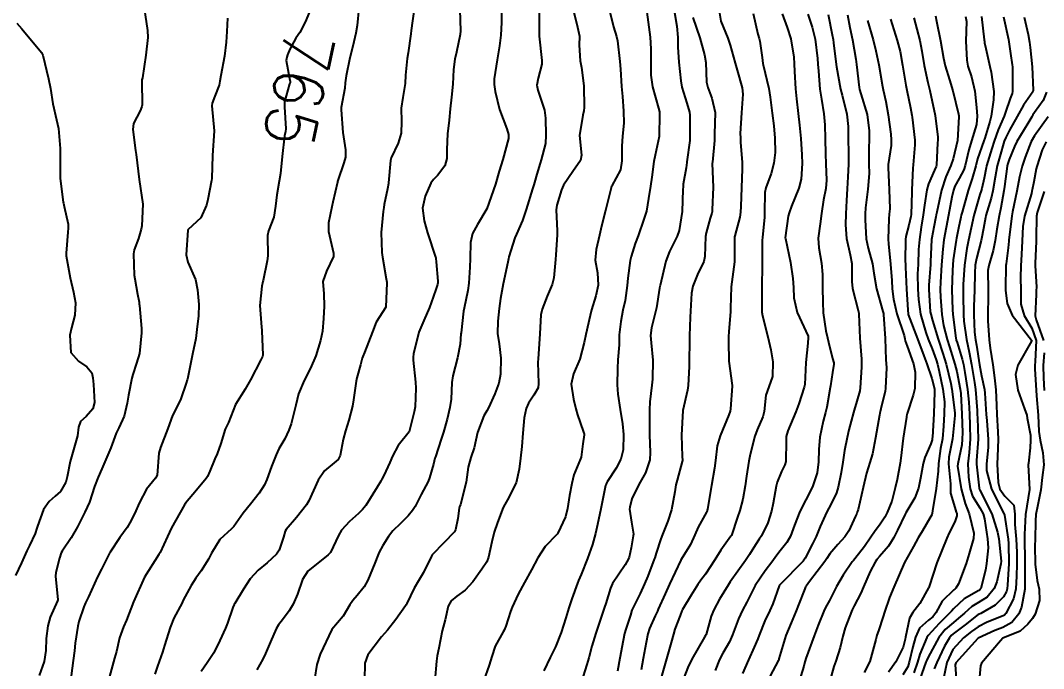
# Model space of a CAD drawing. Header units: metres. Extents: x 318500 to 325275, y 7408834 to 7428799.
# Drawn here: x 323841.4 to 323923.8, y 7421006.4 to 7421058.5 of the extents above; entities that cross this region are included whole.
import ezdxf
from ezdxf.enums import TextEntityAlignment as Align

# ---------------------------------------------------------------- set-up
doc = ezdxf.new("R2010")
doc.units = ezdxf.units.M
doc.header["$MEASUREMENT"] = 0
for name, color, linetype in [('Cotas', 45, 'Continuous'), ('Curvas de Nivel 1m', 11, 'Continuous'), ('Curvas de Nivel 5m', 15, 'Continuous'), ('Vias Primárias', 230, 'Continuous')]:
    doc.layers.add(name, color=color, linetype=linetype)
doc.styles.add('Style-STANDARD', font='STANDARD.shx')

msp = doc.modelspace()

# ---------------------------------------------------------------- linework, layer by layer
at = {"layer": 'Curvas de Nivel 1m', "flags": 128}
for points, elevation in [([(323851.391, 7421059.503), (323851.664, 7421057.712), (323851.705, 7421057.148), (323851.538, 7421055.714), (323851.27, 7421053.886), (323851.221, 7421053.718), (323851.203, 7421053.613), (323851.232, 7421051.718), (323851.212, 7421051.574), (323851.063, 7421051.235), (323850.549, 7421050.223), (323850.496, 7421049.725), (323850.702, 7421048.044), (323850.745, 7421047.723), (323850.99, 7421045.72), (323851.292, 7421043.715), (323851.21, 7421041.983), (323851.157, 7421041.717), (323850.929, 7421040.973), (323850.587, 7421040.051), (323850.537, 7421039.724), (323850.598, 7421038.01), (323850.634, 7421037.722), (323850.868, 7421036.478), (323850.984, 7421035.841), (323850.996, 7421035.718), (323851.011, 7421035.565), (323851.174, 7421033.715), (323851.174, 7421033.366), (323851.01, 7421031.717), (323850.792, 7421030.94), (323850.476, 7421030.031), (323850.406, 7421029.724), (323850.131, 7421028.355), (323850.037, 7421027.727), (323849.794, 7421026.67), (323849.355, 7421025.734), (323849.148, 7421025.303), (323848.704, 7421024.126), (323848.555, 7421023.742), (323848.002, 7421022.429), (323847.693, 7421021.755), (323847.407, 7421021.01), (323846.987, 7421019.765), (323846.632, 7421018.944), (323846.028, 7421017.779), (323845.514, 7421016.879), (323844.792, 7421015.797), (323844.72, 7421015.666), (323844.582, 7421015.254), (323844.274, 7421014.094), (323844.249, 7421013.803), (323844.442, 7421011.9), (323844.429, 7421011.801), (323843.826, 7421010.502), (323843.634, 7421009.809), (323843.514, 7421008.79), (323843.47, 7421007.81), (323843.341, 7421006.942), (323842.947, 7421005.815)], 767), ([(323868.666, 7421059.488), (323868.533, 7421058.115), (323868.437, 7421057.491), (323868.191, 7421056.437), (323867.952, 7421055.498), (323867.644, 7421054.04), (323867.585, 7421053.503), (323867.539, 7421053.057), (323867.266, 7421051.507), (323867.256, 7421051.318), (323867.399, 7421049.505), (323867.611, 7421048.086), (323867.609, 7421047.501), (323867.474, 7421047.042), (323866.992, 7421045.643), (323866.955, 7421045.546), (323866.949, 7421045.51), (323866.595, 7421043.884), (323866.5, 7421043.515), (323866.227, 7421042.238), (323866.241, 7421041.517), (323866.63, 7421039.797), (323866.624, 7421039.513), (323866.062, 7421038.343), (323865.779, 7421037.517), (323865.865, 7421036.51), (323865.899, 7421035.514), (323865.832, 7421034.529), (323865.741, 7421033.516), (323865.584, 7421032.753), (323865.213, 7421031.524), (323864.79, 7421030.521), (323864.273, 7421029.538), (323863.831, 7421028.477), (323863.592, 7421027.547), (323863.221, 7421026.046), (323863.054, 7421025.555), (323862.713, 7421024.845), (323862.236, 7421024.034), (323862.013, 7421023.567), (323861.637, 7421022.619), (323861.26, 7421021.574), (323861.085, 7421021.157), (323860.659, 7421020.474), (323859.959, 7421019.59), (323859.375, 7421018.863), (323858.623, 7421017.802), (323858.43, 7421017.613), (323857.481, 7421016.752), (323856.814, 7421015.637), (323856.585, 7421015.168), (323855.983, 7421014.239), (323855.546, 7421013.65), (323855.172, 7421013.043), (323854.543, 7421011.872), (323854.477, 7421011.725), (323854.45, 7421011.661), (323853.777, 7421010.415), (323853.485, 7421009.675), (323853.037, 7421008.223), (323852.876, 7421007.684), (323852.473, 7421006.552), (323852.247, 7421005.909)], 764), ([(323873.136, 7421059.43), (323872.886, 7421057.701), (323872.849, 7421057.433), (323872.654, 7421055.908), (323872.579, 7421055.435), (323872.435, 7421054.108), (323872.393, 7421053.437), (323872.221, 7421052.3), (323872.092, 7421051.44), (323872.112, 7421050.381), (323872.085, 7421049.44), (323871.829, 7421048.645), (323871.278, 7421047.447), (323871.224, 7421047.24), (323871.061, 7421045.449), (323871.057, 7421045.382), (323870.983, 7421044.953), (323870.713, 7421043.704), (323870.679, 7421043.454), (323870.646, 7421043.143), (323870.486, 7421041.457), (323870.538, 7421039.834), (323870.589, 7421039.455), (323870.884, 7421037.712), (323870.931, 7421037.449), (323870.931, 7421037.397), (323870.86, 7421035.45), (323870.082, 7421034.221), (323869.784, 7421033.466), (323869.119, 7421031.782), (323869, 7421031.477), (323868.956, 7421031.33), (323868.8, 7421030.805), (323868.503, 7421029.762), (323868.451, 7421029.483), (323868.252, 7421027.99), (323868.155, 7421027.486), (323867.873, 7421026.355), (323867.609, 7421025.491), (323867.418, 7421024.795), (323867.163, 7421023.495), (323867.005, 7421023.187), (323866.691, 7421022.911), (323865.924, 7421022.269), (323865.393, 7421021.519), (323864.653, 7421019.869), (323864.458, 7421019.533), (323863.656, 7421018.523), (323862.827, 7421017.557), (323862.754, 7421017.422), (323862.611, 7421016.938), (323862.261, 7421015.897), (323862.052, 7421015.565), (323861.29, 7421014.866), (323860.577, 7421014.293), (323859.928, 7421013.59), (323859.395, 7421012.76), (323858.691, 7421011.608), (323858.635, 7421011.512), (323858.535, 7421011.281), (323858.104, 7421010.029), (323857.943, 7421009.619), (323857.5, 7421008.625), (323857.016, 7421007.632), (323856.478, 7421006.814), (323855.988, 7421006.124)], 763), ([(323876.794, 7421059.376), (323876.847, 7421057.683), (323876.832, 7421057.375), (323876.542, 7421055.966), (323876.399, 7421055.381), (323876.29, 7421054.561), (323876.239, 7421053.383), (323876.126, 7421052.342), (323876.036, 7421051.386), (323875.954, 7421050.489), (323875.824, 7421049.388), (323875.758, 7421048.119), (323875.75, 7421047.389), (323875.602, 7421046.801), (323875, 7421046.037), (323874.684, 7421045.716), (323874.47, 7421045.408), (323874.011, 7421044.378), (323873.811, 7421043.417), (323873.931, 7421042.396), (323874.194, 7421041.411), (323874.836, 7421039.476), (323874.868, 7421039.401), (323874.879, 7421039.369), (323874.907, 7421039.099), (323875.04, 7421037.546), (323875.034, 7421037.398), (323875.009, 7421037.277), (323874.882, 7421036.875), (323874.492, 7421035.779), (323874.354, 7421035.408), (323873.903, 7421034.355), (323873.514, 7421033.42), (323873.068, 7421031.673), (323873.041, 7421031.418), (323873.056, 7421031.167), (323873.247, 7421029.415), (323873.272, 7421028.915), (323873.211, 7421027.415), (323873.14, 7421027.022), (323872.73, 7421025.42), (323871.829, 7421024.318), (323871.385, 7421023.44), (323871.179, 7421022.956), (323870.677, 7421021.906), (323870.522, 7421021.602), (323870.438, 7421021.453), (323870.156, 7421020.949), (323869.23, 7421019.471), (323868.968, 7421019.152), (323868.64, 7421018.842), (323867.92, 7421018.197), (323867.283, 7421017.493), (323867.029, 7421017.081), (323866.6, 7421016.165), (323866.388, 7421015.709), (323866.206, 7421015.506), (323864.577, 7421014.192), (323864.14, 7421013.536), (323863.743, 7421012.351), (323863.396, 7421011.547), (323863.067, 7421011.017), (323862.521, 7421010.283), (323862.199, 7421009.879), (323862.017, 7421009.565), (323861.564, 7421008.505), (323861.161, 7421007.573), (323860.941, 7421007.117), (323860.47, 7421006.261)], 762), ([(323880.15, 7421059.335), (323880.148, 7421058.353), (323880.114, 7421057.336), (323880.01, 7421056.464), (323879.805, 7421055.34), (323879.581, 7421053.819), (323879.573, 7421053.343), (323879.642, 7421052.792), (323880.007, 7421051.336), (323880.588, 7421049.786), (323880.732, 7421049.325), (323880.719, 7421049.007), (323880.254, 7421047.331), (323879.964, 7421046.377), (323879.665, 7421045.34), (323878.97, 7421043.35), (323878.218, 7421042.091), (323877.824, 7421041.361), (323877.653, 7421040.639), (323877.639, 7421039.363), (323877.617, 7421038.648), (323877.53, 7421037.364), (323877.456, 7421036.789), (323877.157, 7421035.367), (323877.113, 7421035.111), (323876.903, 7421033.369), (323876.899, 7421033.3), (323876.821, 7421032.476), (323876.623, 7421031.373), (323876.253, 7421029.913), (323876.174, 7421029.379), (323876.098, 7421028.042), (323876.009, 7421027.381), (323875.782, 7421026.426), (323875.486, 7421025.389), (323875.297, 7421024.816), (323874.835, 7421023.398), (323874.804, 7421023.293), (323874.691, 7421022.815), (323874.368, 7421021.71), (323874.246, 7421021.404), (323873.704, 7421020.365), (323873.202, 7421019.414), (323872.989, 7421019.072), (323872.638, 7421018.64), (323872.033, 7421018.025), (323871.426, 7421017.438), (323871.06, 7421016.997), (323870.602, 7421016.255), (323870.322, 7421015.726), (323870.204, 7421015.456), (323869.956, 7421014.832), (323869.399, 7421013.468), (323869.099, 7421012.935), (323868.551, 7421012.241), (323868.196, 7421011.833), (323867.965, 7421011.486), (323867.428, 7421010.589), (323866.51, 7421009.5), (323865.552, 7421007.514), (323865.292, 7421006.704), (323865.114, 7421005.52)], 761), ([(323885.954, 7421059.258), (323886.216, 7421058.202), (323886.438, 7421057.251), (323886.417, 7421056.528), (323886.485, 7421055.25), (323886.611, 7421054.736), (323886.799, 7421053.245), (323886.806, 7421051.512), (323886.789, 7421051.244), (323886.714, 7421050.893), (323886.451, 7421049.249), (323886.595, 7421047.678), (323886.526, 7421047.247), (323885.899, 7421046.365), (323885.159, 7421045.267), (323884.986, 7421044.87), (323884.613, 7421043.634), (323884.557, 7421043.274), (323884.64, 7421041.578), (323884.648, 7421041.273), (323884.543, 7421039.646), (323884.517, 7421039.274), (323884.364, 7421037.807), (323884.234, 7421037.277), (323883.834, 7421036.322), (323883.422, 7421035.284), (323883.323, 7421034.815), (323883.247, 7421033.286), (323883.228, 7421032.884), (323883.102, 7421031.287), (323883.087, 7421031.006), (323883.15, 7421029.286), (323883.111, 7421028.951), (323882.766, 7421028.357), (323882.342, 7421027.71), (323882.157, 7421027.299), (323881.972, 7421026.532), (323881.882, 7421025.303), (323881.792, 7421024.226), (323881.686, 7421023.305), (323881.592, 7421022.401), (323881.338, 7421021.31), (323880.656, 7421019.93), (323880.422, 7421019.552), (323880.305, 7421019.323), (323879.834, 7421018.126), (323879.562, 7421017.331), (323879.369, 7421016.572), (323879.121, 7421015.335), (323878.972, 7421014.95), (323878.58, 7421014.354), (323877.856, 7421013.351), (323877.246, 7421012.673), (323876.552, 7421012.189), (323876.104, 7421011.82), (323875.87, 7421011.38), (323875.623, 7421010.284), (323875.395, 7421009.387), (323875.11, 7421008.005), (323874.993, 7421007.392), (323874.915, 7421006.962), (323874.787, 7421005.395)], 759), ([(323888.879, 7421059.215), (323889.162, 7421057.991), (323889.417, 7421057.207), (323889.49, 7421056.863), (323889.689, 7421055.204), (323889.738, 7421054.587), (323889.825, 7421053.203), (323889.907, 7421052.382), (323889.99, 7421051.201), (323890.007, 7421050.254), (323889.904, 7421049.201), (323889.833, 7421048.407), (323889.849, 7421047.202), (323889.729, 7421046.483), (323889.032, 7421045.21), (323889.016, 7421045.184), (323888.988, 7421045.044), (323888.527, 7421043.217), (323888.222, 7421041.95), (323888.06, 7421041.223), (323887.777, 7421040.082), (323887.698, 7421039.228), (323887.887, 7421038.213), (323887.943, 7421037.224), (323887.741, 7421036.363), (323887.416, 7421035.232), (323887.307, 7421034.78), (323886.952, 7421033.238), (323886.824, 7421032.601), (323886.457, 7421031.245), (323885.961, 7421030.084), (323885.776, 7421029.255), (323885.967, 7421028.047), (323886.153, 7421027.249), (323886.264, 7421026.766), (323886.732, 7421025.468), (323886.798, 7421025.307), (323886.819, 7421025.239), (323886.812, 7421025.156), (323886.718, 7421024.442), (323886.569, 7421023.375), (323886.526, 7421023.243), (323885.993, 7421021.938), (323885.819, 7421021.249), (323885.63, 7421020.28), (323885.479, 7421019.252), (323885.309, 7421018.584), (323884.691, 7421017.259), (323884.664, 7421017.215), (323884.618, 7421017.157), (323883.685, 7421016.193), (323883.086, 7421015.283), (323882.58, 7421014.319), (323882.019, 7421013.298), (323881.51, 7421012.351), (323881.028, 7421011.313), (323880.897, 7421010.952), (323880.517, 7421009.784), (323880.378, 7421009.455), (323880.295, 7421009.322), (323879.649, 7421008.178), (323879.384, 7421007.331), (323879.179, 7421006.634), (323878.7, 7421005.338)], 758), ([(323858.11, 7421058.681), (323858.052, 7421057.626), (323858.005, 7421056.759), (323857.853, 7421055.629), (323857.563, 7421054.091), (323857.491, 7421053.634), (323857.425, 7421053.305), (323857.082, 7421052.414), (323856.866, 7421051.85), (323856.843, 7421051.643), (323857.04, 7421049.64), (323856.892, 7421047.641), (323856.838, 7421045.796), (323856.823, 7421045.642), (323856.509, 7421044.102), (323856.418, 7421043.645), (323855.964, 7421042.636), (323854.94, 7421041.695), (323854.915, 7421041.66), (323854.906, 7421041.627), (323854.789, 7421039.662), (323854.901, 7421039.069), (323855.522, 7421037.654), (323855.699, 7421036.824), (323855.806, 7421035.651), (323855.764, 7421034.733), (323855.641, 7421033.652), (323855.547, 7421032.925), (323855.282, 7421031.655), (323855.198, 7421031.254), (323854.875, 7421029.659), (323854.854, 7421029.584), (323854.775, 7421029.316), (323854.355, 7421028.067), (323854.161, 7421027.669), (323853.681, 7421026.73), (323853.293, 7421025.681), (323852.705, 7421024.153), (323852.581, 7421023.692), (323852.435, 7421021.932), (323852.322, 7421021.695), (323851.575, 7421020.787), (323851.027, 7421019.714), (323850.631, 7421018.826), (323850.255, 7421018.092), (323850.026, 7421017.726), (323849.427, 7421016.912), (323848.664, 7421015.739), (323848.638, 7421015.691), (323848.588, 7421015.583), (323847.956, 7421014.362), (323847.649, 7421013.754), (323846.904, 7421012.125), (323846.738, 7421011.767), (323846.666, 7421011.64), (323846.533, 7421011.334), (323846.136, 7421010.155), (323846.046, 7421009.777), (323845.848, 7421008.421), (323845.779, 7421007.781), (323845.691, 7421007), (323845.52, 7421005.784)], 766), ([(323891.859, 7421059.18), (323891.962, 7421058.384), (323892.121, 7421057.175), (323892.187, 7421056.221), (323892.17, 7421055.174), (323892.172, 7421054.117), (323892.307, 7421053.172), (323892.799, 7421051.44), (323892.866, 7421051.163), (323892.888, 7421050.983), (323892.84, 7421049.163), (323892.527, 7421047.668), (323892.42, 7421047.169), (323892.271, 7421045.9), (323892.159, 7421045.172), (323892, 7421044.195), (323891.837, 7421043.177), (323891.628, 7421042.512), (323891.149, 7421041.187), (323890.93, 7421040.551), (323890.597, 7421039.511), (323890.525, 7421039.194), (323890.327, 7421037.764), (323890.276, 7421037.196), (323890.103, 7421035.967), (323889.939, 7421035.199), (323889.759, 7421034.288), (323889.642, 7421033.202), (323889.618, 7421032.406), (323889.535, 7421031.203), (323889.485, 7421030.518), (323889.476, 7421029.203), (323889.522, 7421028.449), (323889.702, 7421027.2), (323889.886, 7421026.052), (323889.974, 7421025.198), (323889.948, 7421023.961), (323889.764, 7421023.199), (323889.401, 7421022.492), (323888.673, 7421021.386), (323888.601, 7421021.281), (323888.572, 7421021.211), (323888.54, 7421021.083), (323888.145, 7421019.218), (323887.889, 7421017.963), (323887.724, 7421017.223), (323887.478, 7421016.356), (323887.088, 7421015.233), (323886.577, 7421013.934), (323886.36, 7421013.454), (323886.264, 7421013.243), (323885.818, 7421011.98), (323885.59, 7421011.25), (323885.34, 7421010.44), (323884.969, 7421009.255), (323884.499, 7421008.117), (323884.064, 7421007.266), (323883.562, 7421006.186)], 757), ([(323894.077, 7421059.147), (323894.263, 7421058.044), (323894.344, 7421057.142), (323894.347, 7421056.347), (323894.436, 7421055.14), (323894.587, 7421053.659), (323894.676, 7421053.136), (323895.081, 7421051.847), (323895.29, 7421051.128), (323895.315, 7421050.88), (323895.329, 7421049.127), (323895.311, 7421048.862), (323895.085, 7421047.129), (323895.078, 7421047.07), (323895.013, 7421046.654), (323894.791, 7421045.335), (323894.77, 7421045.133), (323894.768, 7421044.914), (323894.694, 7421043.134), (323894.471, 7421041.614), (323894.303, 7421041.14), (323893.686, 7421039.913), (323893.387, 7421039.153), (323892.923, 7421037.192), (323892.916, 7421037.16), (323892.911, 7421037.138), (323892.887, 7421036.977), (323892.629, 7421035.398), (323892.579, 7421035.164), (323892.232, 7421033.777), (323892.165, 7421033.17), (323892.22, 7421032.565), (323892.334, 7421031.167), (323892.313, 7421029.641), (323892.268, 7421029.168), (323892.102, 7421027.828), (323892.079, 7421027.17), (323892.084, 7421026.511), (323892.085, 7421025.17), (323892.121, 7421023.757), (323892.09, 7421023.169), (323891.751, 7421022.107), (323891.204, 7421021.182), (323890.658, 7421020.032), (323890.484, 7421019.36), (323890.474, 7421019.192), (323890.634, 7421018.134), (323890.772, 7421017.188), (323890.766, 7421017.039), (323890.603, 7421016.069), (323890.447, 7421015.328), (323890.39, 7421015.183), (323890.103, 7421014.705), (323889.105, 7421013.202), (323888.926, 7421012.843), (323888.546, 7421011.605), (323888.46, 7421011.292), (323888.435, 7421011.212), (323887.949, 7421009.788), (323887.754, 7421009.221), (323887.439, 7421008.165), (323887.184, 7421007.23), (323887.028, 7421006.685), (323886.564, 7421005.238)], 756), ([(323897.718, 7421059.102), (323897.822, 7421058.448), (323898.382, 7421057.092), (323898.576, 7421056.521), (323898.96, 7421055.083), (323899.121, 7421054.51), (323899.522, 7421053.074), (323899.574, 7421052.591), (323899.467, 7421051.074), (323899.382, 7421049.404), (323899.384, 7421049.075), (323899.407, 7421048.712), (323899.535, 7421047.072), (323899.534, 7421046.55), (323899.491, 7421045.072), (323899.43, 7421043.528), (323899.405, 7421043.073), (323899.35, 7421042.688), (323898.941, 7421041.169), (323898.923, 7421041.098), (323898.918, 7421041.08), (323898.91, 7421039.08), (323898.645, 7421037.084), (323898.589, 7421035.36), (323898.581, 7421035.084), (323898.467, 7421033.454), (323898.442, 7421033.086), (323898.422, 7421032.682), (323898.469, 7421031.085), (323898.733, 7421029.129), (323898.74, 7421029.081), (323898.581, 7421027.254), (323898.555, 7421027.083), (323898.453, 7421026.791), (323897.758, 7421025.095), (323897.527, 7421024.289), (323897.385, 7421023.1), (323897.304, 7421022.488), (323897.054, 7421021.104), (323896.74, 7421019.198), (323896.725, 7421019.109), (323896.705, 7421019.053), (323896.648, 7421018.953), (323896.001, 7421017.744), (323895.728, 7421017.119), (323895.381, 7421016.35), (323894.621, 7421015.13), (323894.606, 7421015.113), (323894.589, 7421015.078), (323893.67, 7421013.143), (323893.322, 7421012.385), (323892.777, 7421011.156), (323892.705, 7421010.99), (323892.532, 7421010.611), (323892.08, 7421009.601), (323891.946, 7421009.166), (323891.81, 7421008.474), (323891.572, 7421007.169), (323891.396, 7421006.251)], 754), ([(323900.429, 7421059.061), (323900.805, 7421057.406), (323900.902, 7421057.054), (323900.946, 7421056.851), (323901.135, 7421055.541), (323901.208, 7421055.049), (323901.228, 7421054.95), (323901.677, 7421053.044), (323901.791, 7421052.341), (323901.948, 7421051.041), (323902.07, 7421050.029), (323902.148, 7421049.039), (323902.177, 7421047.895), (323902.093, 7421047.039), (323901.854, 7421046.195), (323901.429, 7421045.046), (323901.363, 7421044.67), (323901.337, 7421043.046), (323901.318, 7421042.693), (323901.157, 7421041.048), (323901.148, 7421040.837), (323901.131, 7421039.048), (323901.131, 7421038.824), (323901.122, 7421037.048), (323901.118, 7421036.816), (323901.115, 7421035.047), (323901.157, 7421034.746), (323901.592, 7421033.042), (323901.847, 7421032.013), (323902.008, 7421031.038), (323901.962, 7421029.869), (323901.67, 7421029.041), (323901.445, 7421028.368), (323901.294, 7421027.045), (323901.186, 7421026.605), (323900.735, 7421025.577), (323900.552, 7421025.053), (323900.176, 7421023.59), (323900.067, 7421023.059), (323899.891, 7421021.853), (323899.773, 7421021.063), (323899.593, 7421020), (323899.355, 7421019.069), (323899.168, 7421018.547), (323898.664, 7421017.079), (323898.65, 7421017.049), (323898.619, 7421017.006), (323897.807, 7421015.887), (323897.332, 7421015.099), (323896.578, 7421013.957), (323896.213, 7421013.474), (323895.965, 7421013.116), (323895.416, 7421012.258), (323894.739, 7421011.127), (323894.67, 7421010.996), (323894.533, 7421010.645), (323894.123, 7421009.529), (323893.995, 7421009.138), (323893.813, 7421008.451), (323893.445, 7421007.146), (323893.229, 7421006.399), (323892.869, 7421005.154)], 753), ([(323902.761, 7421059.034), (323903.164, 7421057.931), (323903.443, 7421057.026), (323903.68, 7421055.566), (323903.724, 7421055.021), (323903.748, 7421054.393), (323903.82, 7421053.019), (323903.895, 7421052.211), (323904.033, 7421051.016), (323904.141, 7421050.094), (323904.246, 7421049.012), (323904.347, 7421047.693), (323904.37, 7421047.01), (323904.286, 7421045.726), (323904.104, 7421045.013), (323903.512, 7421043.558), (323903.302, 7421043.025), (323903.236, 7421042.756), (323903.004, 7421041.029), (323903.007, 7421040.961), (323903.435, 7421039.022), (323903.618, 7421037.74), (323903.655, 7421037.019), (323903.695, 7421036.201), (323903.957, 7421035.014), (323904.832, 7421033.101), (323904.854, 7421033), (323904.825, 7421032.55), (323904.662, 7421031.002), (323904.566, 7421029.221), (323904.533, 7421029.004), (323904.102, 7421027.667), (323903.845, 7421027.014), (323903.208, 7421025.497), (323903.084, 7421025.025), (323903.071, 7421024.679), (323903.034, 7421023.025), (323902.961, 7421022.761), (323902.688, 7421022.208), (323902.348, 7421021.36), (323902.27, 7421021.034), (323902.031, 7421019.661), (323901.898, 7421019.038), (323901.585, 7421018.091), (323901.081, 7421017.045), (323900.901, 7421016.762), (323900.609, 7421016.316), (323900.115, 7421015.54), (323899.796, 7421015.062), (323898.573, 7421013.344), (323898.394, 7421013.083), (323897.701, 7421011.945), (323897.243, 7421011.093), (323897.048, 7421010.579), (323896.628, 7421009.099), (323896.592, 7421009.017), (323896.508, 7421008.883), (323895.467, 7421007.115), (323895.158, 7421006.441), (323894.661, 7421005.127)], 752), ([(323904.829, 7421059.005), (323905.164, 7421057.963), (323905.397, 7421056.996), (323905.584, 7421055.442), (323905.633, 7421054.992), (323905.68, 7421054.433), (323905.784, 7421052.99), (323905.909, 7421052.166), (323906.101, 7421050.985), (323906.176, 7421050.098), (323906.219, 7421048.982), (323906.241, 7421047.772), (323906.276, 7421046.981), (323906.328, 7421045.652), (323906.263, 7421044.981), (323906.073, 7421044.076), (323905.911, 7421042.986), (323905.805, 7421042.14), (323905.656, 7421040.989), (323905.699, 7421040.218), (323905.907, 7421038.985), (323905.994, 7421038.076), (323906.01, 7421036.983), (323906.025, 7421035.83), (323906.061, 7421034.982), (323906.279, 7421033.538), (323906.4, 7421032.976), (323906.474, 7421032.623), (323906.813, 7421031.319), (323906.909, 7421030.969), (323906.912, 7421030.866), (323906.798, 7421030.178), (323906.631, 7421029.124), (323906.607, 7421028.973), (323906.339, 7421027.393), (323906.232, 7421026.978), (323906.043, 7421026.281), (323905.78, 7421024.984), (323905.704, 7421023.997), (323905.686, 7421022.985), (323905.559, 7421022.115), (323905.187, 7421020.992), (323904.659, 7421019.943), (323904.168, 7421019.007), (323903.749, 7421017.897), (323903.433, 7421017.018), (323903.135, 7421016.499), (323902.602, 7421015.832), (323902.244, 7421015.385), (323901.987, 7421015.036), (323901.392, 7421014.231), (323900.57, 7421013.05), (323899.895, 7421011.714), (323899.549, 7421011.065), (323899.234, 7421010.365), (323898.757, 7421009.076), (323898.504, 7421008.528), (323897.976, 7421007.605), (323897.704, 7421007.088), (323897.35, 7421006.219)], 751), ([(323908.005, 7421058.962), (323908.193, 7421057.932), (323908.412, 7421056.957), (323908.682, 7421055.407), (323908.743, 7421054.954), (323908.939, 7421053.115), (323908.971, 7421052.951), (323909.095, 7421052.603), (323909.588, 7421050.942), (323909.748, 7421049.63), (323909.751, 7421048.939), (323909.734, 7421048.245), (323909.74, 7421046.939), (323909.741, 7421046.207), (323909.635, 7421044.94), (323909.456, 7421043.424), (323909.432, 7421042.943), (323909.438, 7421042.467), (323909.522, 7421040.941), (323909.68, 7421040.187), (323910.025, 7421038.933), (323910.141, 7421038.17), (323910.332, 7421036.928), (323910.862, 7421035.079), (323910.906, 7421034.919), (323910.916, 7421034.862), (323911.034, 7421032.917), (323911.095, 7421031.198), (323911.126, 7421030.915), (323911.15, 7421030.57), (323911.079, 7421028.916), (323911.038, 7421028.654), (323910.759, 7421027.506), (323910.648, 7421027.025), (323910.622, 7421026.922), (323910.584, 7421026.758), (323910.268, 7421024.927), (323910.012, 7421023.629), (323909.809, 7421022.933), (323909.543, 7421022.081), (323909.259, 7421020.941), (323908.861, 7421019.156), (323908.797, 7421018.948), (323908.748, 7421018.849), (323908.645, 7421018.619), (323908.13, 7421017.452), (323907.797, 7421016.958), (323907.228, 7421016.346), (323906.599, 7421015.588), (323906.351, 7421015.216), (323906.189, 7421014.976), (323904.943, 7421013.364), (323904.674, 7421012.998), (323904.636, 7421012.932), (323904.567, 7421012.776), (323904.059, 7421011.496), (323903.88, 7421011.01), (323903.486, 7421010.056), (323903.04, 7421009.022), (323902.491, 7421007.146), (323902.473, 7421007.047), (323902.462, 7421007.03), (323901.762, 7421005.739)], 749), ([(323909.609, 7421058.508), (323910.067, 7421056.936), (323910.283, 7421056.074), (323910.523, 7421054.929), (323910.83, 7421053.198), (323910.878, 7421052.923), (323911.086, 7421051.989), (323911.295, 7421050.917), (323911.506, 7421049.365), (323911.537, 7421048.913), (323911.514, 7421048.442), (323911.29, 7421046.916), (323911.28, 7421046.652), (323911.371, 7421044.914), (323911.41, 7421043.349), (323911.375, 7421042.914), (323911.338, 7421042.541), (323911.294, 7421040.915), (323911.316, 7421040.533), (323911.478, 7421038.911), (323911.583, 7421037.596), (323911.618, 7421036.909), (323911.701, 7421036.084), (323911.972, 7421034.903), (323912.559, 7421033.169), (323912.623, 7421032.893), (323912.656, 7421032.72), (323912.824, 7421032.298), (323913.32, 7421030.885), (323913.465, 7421030.218), (323913.426, 7421028.884), (323913.309, 7421028.348), (323912.806, 7421026.889), (323912.794, 7421026.846), (323912.747, 7421026.591), (323912.498, 7421024.893), (323912.302, 7421023.3), (323912.247, 7421022.897), (323911.999, 7421021.582), (323911.86, 7421020.902), (323911.576, 7421019.824), (323911.206, 7421018.912), (323911.015, 7421018.544), (323910.636, 7421017.969), (323910.183, 7421017.37), (323909.898, 7421016.931), (323909.368, 7421016.179), (323908.594, 7421015.198), (323908.481, 7421015.062), (323908.386, 7421014.952), (323907.662, 7421013.876), (323907.131, 7421012.964), (323906.94, 7421012.591), (323906.553, 7421011.834), (323906.245, 7421011.274), (323906.109, 7421010.976), (323905.652, 7421009.854), (323905.324, 7421008.988), (323904.669, 7421007.175), (323904.609, 7421006.998), (323904.583, 7421006.904), (323904.483, 7421006.549), (323904.118, 7421005.352)], 748), ([(323911.481, 7421058.609), (323912.017, 7421056.907), (323912.246, 7421056.009), (323912.445, 7421054.9), (323912.71, 7421053.292), (323912.783, 7421052.895), (323913.079, 7421051.471), (323913.196, 7421050.889), (323913.22, 7421050.737), (323913.424, 7421048.886), (323913.435, 7421048.495), (323913.304, 7421046.887), (323913.277, 7421046.626), (323913.193, 7421044.888), (323913.186, 7421044.69), (323913.137, 7421042.888), (323913.12, 7421042.736), (323912.957, 7421042.04), (323912.707, 7421041.13), (323912.676, 7421040.894), (323912.656, 7421039.152), (323912.671, 7421038.894), (323912.684, 7421038.669), (323912.758, 7421036.892), (323912.865, 7421035.224), (323912.892, 7421034.89), (323912.905, 7421034.844), (323913.636, 7421032.882), (323914.161, 7421031.532), (323914.407, 7421030.874), (323914.792, 7421029.689), (323915.003, 7421028.867), (323915.025, 7421028.618), (323914.958, 7421026.867), (323914.847, 7421024.984), (323914.838, 7421024.868), (323914.819, 7421024.778), (323914.724, 7421024.437), (323914.236, 7421023.345), (323914.101, 7421022.876), (323913.879, 7421021.681), (323913.72, 7421020.88), (323913.443, 7421020.102), (323912.716, 7421018.889), (323912.689, 7421018.85), (323912.648, 7421018.774), (323912.027, 7421017.501), (323911.734, 7421016.903), (323911.317, 7421016.202), (323910.597, 7421015.378), (323910.379, 7421015.137), (323910.233, 7421014.925), (323909.83, 7421014.179), (323909.299, 7421012.939), (323909.074, 7421012.431), (323908.547, 7421011.412), (323908.393, 7421011.101), (323908.332, 7421010.952), (323907.833, 7421009.644), (323907.624, 7421008.959), (323907.408, 7421008.054), (323907.067, 7421006.964), (323906.921, 7421006.528), (323906.479, 7421004.97)], 747), ([(323913.35, 7421058.716), (323913.841, 7421056.883), (323913.999, 7421056.024), (323914.182, 7421054.879), (323914.48, 7421053.506), (323914.624, 7421052.875), (323915.07, 7421050.87), (323915.293, 7421049.107), (323915.284, 7421048.866), (323915.264, 7421048.65), (323915.17, 7421046.868), (323915.141, 7421046.745), (323915.014, 7421046.45), (323914.517, 7421045.354), (323914.394, 7421044.876), (323914.206, 7421043.649), (323914.11, 7421042.879), (323913.953, 7421041.882), (323913.793, 7421040.881), (323913.728, 7421040.082), (323913.685, 7421038.882), (323913.657, 7421038.128), (323913.669, 7421036.882), (323913.712, 7421036.047), (323913.884, 7421034.88), (323914.311, 7421033.402), (323914.51, 7421032.873), (323914.822, 7421032.083), (323915.142, 7421031.193), (323915.243, 7421030.864), (323915.388, 7421030.274), (323915.687, 7421028.856), (323915.805, 7421027.814), (323915.801, 7421026.854), (323915.75, 7421025.865), (323915.653, 7421024.856), (323915.507, 7421024.069), (323915.331, 7421022.861), (323915.298, 7421022.254), (323915.148, 7421020.863), (323914.844, 7421019.06), (323914.825, 7421018.867), (323914.788, 7421018.728), (323914.644, 7421018.465), (323914.05, 7421017.454), (323913.707, 7421016.879), (323913.314, 7421016.178), (323912.59, 7421014.89), (323911.731, 7421012.903), (323911.39, 7421012.075), (323910.996, 7421010.913), (323910.891, 7421010.559), (323910.517, 7421009.413), (323910.381, 7421009.053), (323910.337, 7421008.923), (323910.29, 7421008.706), (323909.804, 7421006.93), (323909.359, 7421006.054)], 746), ([(323917.52, 7421058.835), (323917.578, 7421058.43), (323917.522, 7421056.834), (323917.606, 7421055.304), (323917.705, 7421054.831), (323917.981, 7421053.963), (323918.262, 7421052.823), (323918.393, 7421051.507), (323918.444, 7421050.819), (323918.385, 7421050.142), (323918.003, 7421048.826), (323917.776, 7421048.092), (323917.474, 7421046.833), (323917.363, 7421046.487), (323917.004, 7421045.794), (323916.658, 7421045.182), (323916.538, 7421044.847), (323916.416, 7421044.28), (323916.15, 7421042.852), (323915.957, 7421041.853), (323915.77, 7421040.858), (323915.672, 7421040.116), (323915.586, 7421038.86), (323915.492, 7421037.458), (323915.469, 7421036.861), (323915.491, 7421036.251), (323915.599, 7421034.859), (323915.742, 7421033.961), (323916.033, 7421032.852), (323916.223, 7421032.248), (323916.653, 7421030.842), (323916.801, 7421030.254), (323917.073, 7421028.836), (323917.123, 7421028.487), (323917.223, 7421026.833), (323917.254, 7421025.351), (323917.251, 7421024.832), (323917.201, 7421024.354), (323916.878, 7421022.837), (323916.876, 7421022.659), (323917.161, 7421020.833), (323917.478, 7421019.647), (323917.796, 7421018.823), (323918.172, 7421017.271), (323918.149, 7421016.817), (323917.808, 7421015.616), (323917.553, 7421014.826), (323916.932, 7421013.193), (323916.736, 7421012.838), (323916.648, 7421012.759), (323916.568, 7421012.703), (323915.626, 7421011.782), (323915.109, 7421010.861), (323914.869, 7421010.531), (323914.531, 7421010.251), (323913.793, 7421009.605), (323913.478, 7421008.88), (323913.275, 7421008.109), (323912.975, 7421006.885), (323912.854, 7421006.516), (323912.475, 7421005.868)], 744), ([(323918.792, 7421058.816), (323919.022, 7421056.941), (323919.029, 7421056.812), (323919.038, 7421056.701), (323919.144, 7421056.254), (323919.473, 7421054.807), (323919.569, 7421054.36), (323919.784, 7421052.803), (323919.763, 7421052.13), (323919.586, 7421050.805), (323919.48, 7421050.391), (323919.052, 7421049.041), (323918.978, 7421048.811), (323918.478, 7421047.368), (323918.338, 7421046.82), (323918.046, 7421045.782), (323917.71, 7421044.829), (323917.228, 7421043.092), (323917.164, 7421042.837), (323917.128, 7421042.677), (323916.955, 7421041.81), (323916.79, 7421040.995), (323916.763, 7421040.843), (323916.523, 7421039.239), (323916.487, 7421038.846), (323916.461, 7421038.402), (323916.419, 7421036.847), (323916.457, 7421035.255), (323916.491, 7421034.846), (323916.727, 7421032.946), (323916.751, 7421032.841), (323916.77, 7421032.782), (323916.828, 7421032.603), (323917.243, 7421031.262), (323917.335, 7421030.832), (323917.448, 7421030.182), (323917.674, 7421028.827), (323917.785, 7421027.805), (323917.836, 7421026.824), (323917.87, 7421025.952), (323917.887, 7421024.823), (323917.791, 7421023.747), (323917.691, 7421022.825), (323917.748, 7421021.76), (323917.891, 7421020.822), (323918.077, 7421020.231), (323918.655, 7421019.292), (323918.923, 7421018.807), (323919.044, 7421018.406), (323919.288, 7421016.803), (323919.332, 7421016.08), (323919.208, 7421014.804), (323919.105, 7421014.284), (323918.737, 7421012.808), (323918.669, 7421012.708), (323918.568, 7421012.644), (323917.404, 7421011.98), (323916.545, 7421011.18), (323916.394, 7421010.99), (323916.259, 7421010.844), (323915.393, 7421009.991), (323914.512, 7421009.033), (323914.439, 7421008.943), (323914.398, 7421008.871), (323913.842, 7421007.532), (323913.635, 7421006.879), (323913.339, 7421006.02)], 743), ([(323920.563, 7421058.796), (323920.956, 7421056.989), (323920.991, 7421056.792), (323921.141, 7421055.847), (323921.273, 7421054.929), (323921.288, 7421054.788), (323921.296, 7421054.618), (323921.296, 7421052.787), (323921.256, 7421052.629), (323921.092, 7421052.226), (323920.737, 7421051.131), (323920.613, 7421050.795), (323920.137, 7421049.721), (323919.808, 7421048.802), (323919.632, 7421048.213), (323919.201, 7421046.808), (323919.166, 7421046.66), (323919.005, 7421045.825), (323918.819, 7421044.986), (323918.769, 7421044.813), (323918.667, 7421044.495), (323918.191, 7421042.822), (323917.961, 7421041.819), (323917.752, 7421040.828), (323917.606, 7421040.154), (323917.422, 7421038.832), (323917.326, 7421037.265), (323917.31, 7421036.834), (323917.31, 7421036.408), (323917.346, 7421034.833), (323917.376, 7421034.308), (323917.586, 7421032.829), (323917.802, 7421031.808), (323917.991, 7421030.822), (323918.232, 7421029.374), (323918.306, 7421028.817), (323918.435, 7421027.135), (323918.45, 7421026.815), (323918.465, 7421026.532), (323918.523, 7421024.813), (323918.404, 7421023.115), (323918.396, 7421022.815), (323918.611, 7421020.871), (323918.62, 7421020.811), (323918.631, 7421020.772), (323918.669, 7421020.709), (323919.639, 7421018.8), (323920.097, 7421017.326), (323920.183, 7421016.794), (323920.373, 7421015.013), (323920.364, 7421014.792), (323920.021, 7421013.35), (323919.815, 7421012.798), (323919.254, 7421012.108), (323918.553, 7421011.684), (323918.005, 7421011.362), (323917.424, 7421010.827), (323916.955, 7421010.412), (323916.529, 7421010.082), (323915.871, 7421009.498), (323915.368, 7421008.857), (323914.494, 7421007.273), (323914.37, 7421006.993), (323914.328, 7421006.872), (323913.844, 7421005.501)], 742), ([(323922.23, 7421058.774), (323922.558, 7421057.37), (323922.654, 7421056.767), (323922.715, 7421056.335), (323922.869, 7421054.764), (323922.966, 7421052.898), (323922.916, 7421052.763), (323922.169, 7421051.688), (323921.68, 7421050.781), (323921.059, 7421049.678), (323920.743, 7421049.103), (323920.624, 7421048.794), (323920.261, 7421047.568), (323920.063, 7421046.8), (323919.898, 7421045.91), (323919.707, 7421044.803), (323919.572, 7421044.216), (323919.151, 7421042.808), (323919.116, 7421042.66), (323918.955, 7421041.777), (323918.805, 7421040.949), (323918.774, 7421040.812), (323918.382, 7421039.354), (323918.293, 7421038.819), (323918.258, 7421038.174), (323918.226, 7421036.82), (323918.187, 7421035.503), (323918.19, 7421034.82), (323918.236, 7421033.422), (323918.312, 7421032.818), (323918.391, 7421032.382), (323918.642, 7421030.813), (323918.797, 7421029.927), (323919.028, 7421028.808), (323919.066, 7421028.517), (323919.179, 7421026.806), (323919.22, 7421026.331), (323919.341, 7421024.804), (323919.334, 7421024.19), (323919.197, 7421022.805), (323919.206, 7421022.291), (323919.604, 7421020.801), (323920.603, 7421018.838), (323920.629, 7421018.79), (323920.649, 7421018.697), (323920.938, 7421016.785), (323920.972, 7421016.428), (323920.994, 7421014.784), (323920.877, 7421013.09), (323920.854, 7421012.786), (323920.796, 7421012.557), (323920.56, 7421012.141), (323919.894, 7421011.453), (323918.739, 7421010.808), (323918.599, 7421010.749), (323918.539, 7421010.713), (323917.468, 7421009.884), (323916.515, 7421009.164), (323916.341, 7421009.014), (323916.21, 7421008.844), (323915.827, 7421008.174), (323915.198, 7421006.859), (323914.997, 7421006.347)], 741), ([(323841.157, 7421058.3), (323841.559, 7421057.844), (323843.122, 7421055.927), (323843.194, 7421055.819), (323843.231, 7421055.707), (323843.707, 7421053.814), (323843.859, 7421053.042), (323844.043, 7421051.81), (323844.348, 7421050.51), (323844.496, 7421049.805), (323844.624, 7421048.204), (323844.628, 7421047.804), (323844.625, 7421046.174), (323844.638, 7421045.804), (323844.885, 7421043.877), (323844.902, 7421043.801), (323844.957, 7421043.549), (323845.273, 7421042.125), (323845.288, 7421041.795), (323845.254, 7421041.477), (323845.117, 7421039.797), (323845.126, 7421039.577), (323845.442, 7421037.792), (323845.718, 7421036.637), (323845.879, 7421035.785), (323845.825, 7421034.806), (323845.552, 7421033.789), (323845.414, 7421033.198), (323845.483, 7421031.79), (323846.108, 7421031.095), (323846.789, 7421030.648), (323847.178, 7421030.158), (323847.269, 7421029.763), (323847.313, 7421029.221), (323847.4, 7421027.76), (323847.252, 7421027.252), (323846.733, 7421026.653), (323846.262, 7421026.242), (323846.105, 7421025.779), (323846.018, 7421025.085), (323845.657, 7421023.786), (323845.445, 7421023.033), (323845.2, 7421021.792), (323845.089, 7421021.368), (323844.652, 7421020.623), (323844.224, 7421020.226), (323843.743, 7421019.809), (323843.281, 7421019.166), (323842.812, 7421017.818), (323842.771, 7421017.665), (323842.611, 7421017.221), (323842.158, 7421016.265), (323841.958, 7421015.829), (323841.536, 7421014.875), (323841.043, 7421013.843)], 768), ([(323924.151, 7421050.744), (323923.055, 7421049.216), (323922.802, 7421048.764), (323922.304, 7421047.497), (323922.059, 7421046.774), (323921.853, 7421045.932), (323921.646, 7421044.78), (323921.292, 7421043.104), (323921.233, 7421042.786), (323920.995, 7421040.843), (323920.992, 7421040.789), (323920.989, 7421040.74), (323920.931, 7421040.202), (323920.775, 7421038.928), (323920.763, 7421038.791), (323920.722, 7421036.962), (323920.732, 7421036.792), (323920.874, 7421035.723), (323921.261, 7421034.784), (323922.83, 7421032.787), (323922.839, 7421032.76), (323922.829, 7421032.696), (323921.723, 7421030.776), (323921.546, 7421030.032), (323921.725, 7421028.776), (323922.269, 7421027.256), (323922.435, 7421026.765), (323922.484, 7421026.501), (323922.734, 7421025.132), (323922.742, 7421024.771), (323922.746, 7421024.743), (323922.721, 7421024.127), (323922.567, 7421022.897), (323922.558, 7421022.762), (323922.67, 7421020.76), (323922.333, 7421018.765), (323922.246, 7421017.146), (323922.257, 7421016.765), (323922.286, 7421015.073), (323922.279, 7421014.765), (323922.283, 7421014.46), (323922.272, 7421012.764), (323922.013, 7421011.303), (323921.798, 7421010.771), (323921.249, 7421010.059), (323920.523, 7421009.678), (323919.879, 7421009.437), (323918.54, 7421008.81), (323918.51, 7421008.789), (323916.735, 7421006.836), (323916.672, 7421006.652), (323916.807, 7421004.835)], 739), ([(323923.99, 7421048.746), (323923.684, 7421048.107), (323923.243, 7421046.757), (323923.195, 7421046.579), (323923.001, 7421045.523), (323922.879, 7421044.874), (323922.856, 7421044.762), (323922.81, 7421044.584), (323922.251, 7421042.771), (323922.115, 7421041.93), (323922.076, 7421040.773), (323922.025, 7421039.672), (323921.963, 7421038.774), (323921.944, 7421037.818), (323921.957, 7421036.774), (323921.968, 7421035.679), (323922.221, 7421034.77), (323922.845, 7421033.745), (323923.194, 7421032.755), (323923.126, 7421031.069), (323923.097, 7421030.756), (323923.099, 7421030.462), (323923.197, 7421028.754), (323923.232, 7421028.295), (323923.356, 7421026.751), (323923.414, 7421025.427), (323923.508, 7421024.748), (323923.744, 7421023.716), (323923.8, 7421022.743), (323923.688, 7421021.741), (323923.57, 7421020.747), (323923.304, 7421019.398), (323923.18, 7421018.752), (323923.14, 7421018.255), (323923.106, 7421016.753), (323923.097, 7421016.269), (323923.126, 7421014.752), (323923.284, 7421013.456), (323923.429, 7421012.747), (323923.462, 7421011.841), (323923.121, 7421010.751), (323922.899, 7421010.39), (323922.528, 7421009.928), (323921.906, 7421009.382), (323920.51, 7421008.801), (323920.316, 7421008.6), (323918.805, 7421006.807), (323918.713, 7421006.581), (323918.543, 7421004.809)], 738), ([(323923.842, 7421044.747), (323923.286, 7421043.068), (323923.223, 7421042.756), (323923.191, 7421041.003), (323923.185, 7421040.756), (323923.123, 7421038.967), (323923.125, 7421038.757), (323923.211, 7421037.073), (323923.207, 7421036.755), (323923.186, 7421036.455), (323923.106, 7421034.756), (323923.198, 7421034.412), (323923.794, 7421032.746)], 737), ([(323923.852, 7421031.776), (323923.767, 7421030.746), (323923.784, 7421029.757), (323923.853, 7421028.744)], 737)]:
    msp.add_lwpolyline(points, dxfattribs=dict(at, elevation=elevation))
at = {"layer": 'Curvas de Nivel 5m', "flags": 128}
for points, elevation in [([(323864.85, 7421059.535), (323864.346, 7421058.359), (323863.918, 7421057.548), (323863.615, 7421057.081), (323863.13, 7421056.197), (323862.938, 7421055.748), (323862.878, 7421055.564), (323862.84, 7421055.287), (323863.103, 7421053.828), (323863.145, 7421053.604), (323863.148, 7421053.559), (323863.139, 7421053.52), (323863.098, 7421053.397), (323862.684, 7421051.958), (323862.684, 7421051.566), (323862.811, 7421049.796), (323862.78, 7421049.564), (323862.694, 7421049.223), (323862.515, 7421047.568), (323862.363, 7421046.206), (323862.269, 7421045.571), (323862.068, 7421044.48), (323861.975, 7421043.57), (323861.846, 7421042.676), (323861.394, 7421041.575), (323861.312, 7421041.199), (323861.344, 7421039.576), (323861.3, 7421039.18), (323860.978, 7421037.579), (323860.96, 7421037.499), (323860.875, 7421037.118), (323860.704, 7421035.582), (323860.834, 7421033.83), (323860.874, 7421033.58), (323860.88, 7421033.529), (323860.943, 7421031.579), (323860.918, 7421031.459), (323860.796, 7421031.196), (323859.966, 7421029.592), (323859.519, 7421028.849), (323858.75, 7421027.61), (323858.177, 7421026.169), (323857.929, 7421025.622), (323857.561, 7421024.48), (323857.285, 7421023.631), (323857.098, 7421023.23), (323856.679, 7421022.246), (323856.507, 7421021.807), (323856.4, 7421021.643), (323855.597, 7421020.709), (323854.73, 7421019.659), (323854.69, 7421019.609), (323854.639, 7421019.535), (323853.604, 7421017.675), (323853.287, 7421017.003), (323852.682, 7421015.689), (323852.588, 7421015.539), (323851.423, 7421013.707), (323850.54, 7421011.72), (323849.98, 7421010.263), (323849.726, 7421009.728), (323849.401, 7421008.831), (323849.161, 7421007.733), (323849.018, 7421007.198), (323848.601, 7421005.739)], 765), ([(323883.18, 7421059.29), (323883.184, 7421057.29), (323883.185, 7421057.254), (323883.398, 7421055.287), (323883.404, 7421055), (323883.106, 7421053.868), (323883.017, 7421053.291), (323883.094, 7421052.909), (323883.619, 7421051.285), (323883.689, 7421050.659), (323883.741, 7421049.283), (323883.705, 7421048.618), (323883.357, 7421047.287), (323883.276, 7421047.028), (323883.003, 7421046.149), (323882.804, 7421045.481), (323882.752, 7421045.294), (323882.659, 7421044.967), (323882.148, 7421043.302), (323881.861, 7421042.401), (323881.374, 7421041.313), (323881.244, 7421041.007), (323880.92, 7421039.99), (323880.751, 7421039.484), (323880.71, 7421039.323), (323880.658, 7421039.074), (323880.29, 7421037.329), (323880.077, 7421036.126), (323879.984, 7421035.333), (323879.873, 7421034.306), (323879.846, 7421033.335), (323879.968, 7421032.48), (323880.109, 7421031.331), (323880.077, 7421030.044), (323879.942, 7421029.333), (323879.625, 7421028.48), (323879.108, 7421027.336), (323878.982, 7421027.103), (323878.744, 7421026.694), (323878.221, 7421025.348), (323877.95, 7421024.113), (323877.692, 7421023.355), (323877.466, 7421022.581), (323877.313, 7421021.36), (323876.856, 7421019.571), (323876.782, 7421019.368), (323876.757, 7421019.26), (323876.636, 7421018.435), (323876.461, 7421017.534), (323876.377, 7421017.374), (323875.514, 7421016.478), (323874.592, 7421015.515), (323874.54, 7421015.452), (323874.514, 7421015.401), (323873.892, 7421014.091), (323873.491, 7421013.411), (323873.141, 7421012.835), (323872.543, 7421011.606), (323872.481, 7421011.481), (323872.44, 7421011.421), (323871.643, 7421010.314), (323870.973, 7421009.443), (323870.505, 7421008.913), (323869.394, 7421007.466), (323869.155, 7421006.795), (323869.134, 7421005.47)], 760), ([(323895.551, 7421058.75), (323896.121, 7421057.12), (323896.503, 7421055.75), (323896.594, 7421055.115), (323896.669, 7421053.552), (323896.756, 7421053.113), (323897.087, 7421052.255), (323897.37, 7421051.105), (323897.312, 7421049.365), (323897.296, 7421049.106), (323897.295, 7421048.858), (323897.131, 7421047.108), (323897.129, 7421046.998), (323897.199, 7421045.107), (323897.128, 7421043.264), (323897.107, 7421043.108), (323897.079, 7421042.998), (323896.963, 7421042.61), (323896.631, 7421041.427), (323896.589, 7421041.114), (323896.526, 7421039.504), (323896.433, 7421039.115), (323895.948, 7421038.071), (323895.559, 7421037.123), (323895.452, 7421036.554), (323895.377, 7421035.125), (323895.353, 7421034.625), (323895.299, 7421033.125), (323895.284, 7421032.666), (323895.261, 7421031.125), (323895.263, 7421030.665), (323895.195, 7421029.126), (323895.138, 7421028.763), (323894.75, 7421027.13), (323894.641, 7421025.131), (323894.704, 7421023.423), (323894.723, 7421023.13), (323894.723, 7421023.106), (323894.698, 7421023.029), (323894.292, 7421021.52), (323894.196, 7421021.137), (323894.107, 7421020.581), (323893.856, 7421019.142), (323893.557, 7421018.225), (323893.111, 7421017.153), (323892.973, 7421016.797), (323892.597, 7421015.641), (323892.491, 7421015.262), (323892.461, 7421015.161), (323891.946, 7421013.797), (323891.683, 7421013.169), (323891.323, 7421012.408), (323890.708, 7421011.178), (323890.66, 7421011.057), (323890.532, 7421010.662), (323890.161, 7421009.54), (323890.069, 7421009.187), (323889.951, 7421008.635), (323889.691, 7421007.192), (323889.51, 7421006.159)], 755), ([(323906.45, 7421058.981), (323906.769, 7421057.363), (323906.853, 7421056.974), (323906.893, 7421056.719), (323907.103, 7421054.97), (323907.127, 7421054.784), (323907.444, 7421052.967), (323907.571, 7421052.487), (323907.957, 7421050.961), (323908.054, 7421049.966), (323908.075, 7421048.96), (323908.103, 7421047.891), (323908.079, 7421046.959), (323908.03, 7421045.934), (323907.989, 7421044.96), (323907.928, 7421044.013), (323907.88, 7421042.961), (323907.861, 7421042.057), (323907.937, 7421040.96), (323908.236, 7421039.641), (323908.349, 7421038.956), (323908.35, 7421037.501), (323908.409, 7421036.955), (323908.863, 7421035.166), (323908.917, 7421034.949), (323908.925, 7421034.883), (323909.006, 7421032.947), (323909.133, 7421031.265), (323909.141, 7421030.945), (323909.131, 7421030.619), (323909.043, 7421028.946), (323909.005, 7421028.719), (323908.764, 7421027.868), (323908.549, 7421027.156), (323908.49, 7421026.953), (323908.12, 7421025.572), (323907.98, 7421024.958), (323907.771, 7421023.903), (323907.628, 7421022.961), (323907.498, 7421022.152), (323907.251, 7421020.964), (323907.116, 7421020.515), (323906.656, 7421019.576), (323906.341, 7421018.975), (323905.815, 7421017.8), (323905.477, 7421016.987), (323905.193, 7421016.41), (323904.594, 7421015.239), (323904.505, 7421015.088), (323904.436, 7421015.002), (323902.571, 7421013.105), (323902.536, 7421013.065), (323902.519, 7421013.031), (323902.007, 7421011.576), (323901.771, 7421011.038), (323901.36, 7421010.209), (323900.891, 7421009.046), (323900.787, 7421008.768), (323900.5, 7421008.075), (323900.034, 7421007.057), (323899.569, 7421005.968)], 750), ([(323915.088, 7421058.871), (323915.174, 7421058.452), (323915.499, 7421056.865), (323915.749, 7421055.473), (323915.878, 7421054.859), (323916.225, 7421053.741), (323916.494, 7421052.849), (323916.942, 7421050.972), (323916.973, 7421050.841), (323916.979, 7421050.752), (323916.853, 7421048.843), (323916.504, 7421047.372), (323916.323, 7421046.85), (323915.936, 7421045.926), (323915.574, 7421044.861), (323915.191, 7421043.085), (323915.15, 7421042.867), (323915.12, 7421042.715), (323914.955, 7421041.87), (323914.79, 7421041.024), (323914.771, 7421040.872), (323914.697, 7421039.088), (323914.687, 7421038.872), (323914.551, 7421037.216), (323914.553, 7421036.873), (323914.677, 7421035.058), (323914.709, 7421034.872), (323914.852, 7421034.367), (323915.312, 7421032.863), (323915.68, 7421031.719), (323915.939, 7421030.853), (323916.322, 7421029.312), (323916.409, 7421028.846), (323916.645, 7421026.948), (323916.647, 7421026.842), (323916.644, 7421026.737), (323916.472, 7421024.844), (323916.174, 7421023.382), (323916.131, 7421022.849), (323916.297, 7421021.225), (323916.292, 7421020.846), (323916.29, 7421020.47), (323916.655, 7421019.315), (323916.765, 7421018.952), (323916.798, 7421018.838), (323916.823, 7421018.662), (323916.64, 7421018.159), (323916.2, 7421017.273), (323916.002, 7421016.849), (323915.59, 7421015.87), (323915.193, 7421014.861), (323914.571, 7421012.959), (323914.549, 7421012.891), (323914.54, 7421012.87), (323913.84, 7421011.588), (323913.273, 7421010.883), (323913.005, 7421010.413), (323912.688, 7421008.888), (323912.661, 7421008.736), (323912.502, 7421008.095), (323911.894, 7421006.899), (323911.302, 7421006.083)], 745), ([(323924.038, 7421052.746), (323923.763, 7421052.076), (323923.075, 7421051.105), (323922.933, 7421050.902), (323922.851, 7421050.763), (323922.527, 7421050.231), (323921.651, 7421048.781), (323921.452, 7421048.376), (323921.028, 7421047.322), (323920.892, 7421046.921), (323920.863, 7421046.792), (323920.653, 7421045.136), (323920.6, 7421044.794), (323920.344, 7421043.429), (323920.214, 7421042.798), (323920.034, 7421041.718), (323919.895, 7421040.8), (323919.728, 7421040.002), (323919.382, 7421038.805), (323919.318, 7421038.394), (323919.343, 7421036.805), (323919.344, 7421036.344), (323919.299, 7421034.806), (323919.314, 7421034.345), (323919.408, 7421032.804), (323919.484, 7421032.143), (323919.705, 7421030.801), (323919.837, 7421029.757), (323919.94, 7421028.798), (323920.015, 7421027.544), (323920.039, 7421026.797), (323920.109, 7421025.424), (323920.13, 7421024.796), (323920.093, 7421023.413), (323920.07, 7421022.796), (323920.128, 7421021.346), (323920.267, 7421020.794), (323920.664, 7421020.24), (323921.393, 7421019.514), (323921.484, 7421018.777), (323921.472, 7421017.943), (323921.578, 7421016.776), (323921.637, 7421015.742), (323921.638, 7421014.774), (323921.607, 7421013.802), (323921.564, 7421012.775), (323921.373, 7421011.962), (323920.75, 7421010.787), (323920.653, 7421010.673), (323920.537, 7421010.607), (323919.245, 7421010.087), (323918.524, 7421009.712), (323917.991, 7421009.345), (323917.358, 7421008.827), (323916.501, 7421007.89), (323916.009, 7421006.847), (323915.747, 7421005.575)], 740)]:
    msp.add_lwpolyline(points, dxfattribs=dict(at, elevation=elevation))
at = {"layer": 'Vias Primárias'}
for points in [[(323715.644, 7420145.548, 0), (323709.04, 7420132.939)], [(323831.088, 7420001.787, 0), (323833.844, 7420008.443, 0.220888)]]:
    msp.add_lwpolyline(points, format="xyb", dxfattribs=at)

# ---------------------------------------------------------------- texts
at = {"layer": 'Cotas', "style": 'Style-STANDARD'}
msp.add_text('765', height=4, rotation=258.08384, dxfattribs=at).set_placement((323863.841, 7421053, 765), align=Align.MIDDLE_CENTER)

doc.saveas('drawing.dxf')
